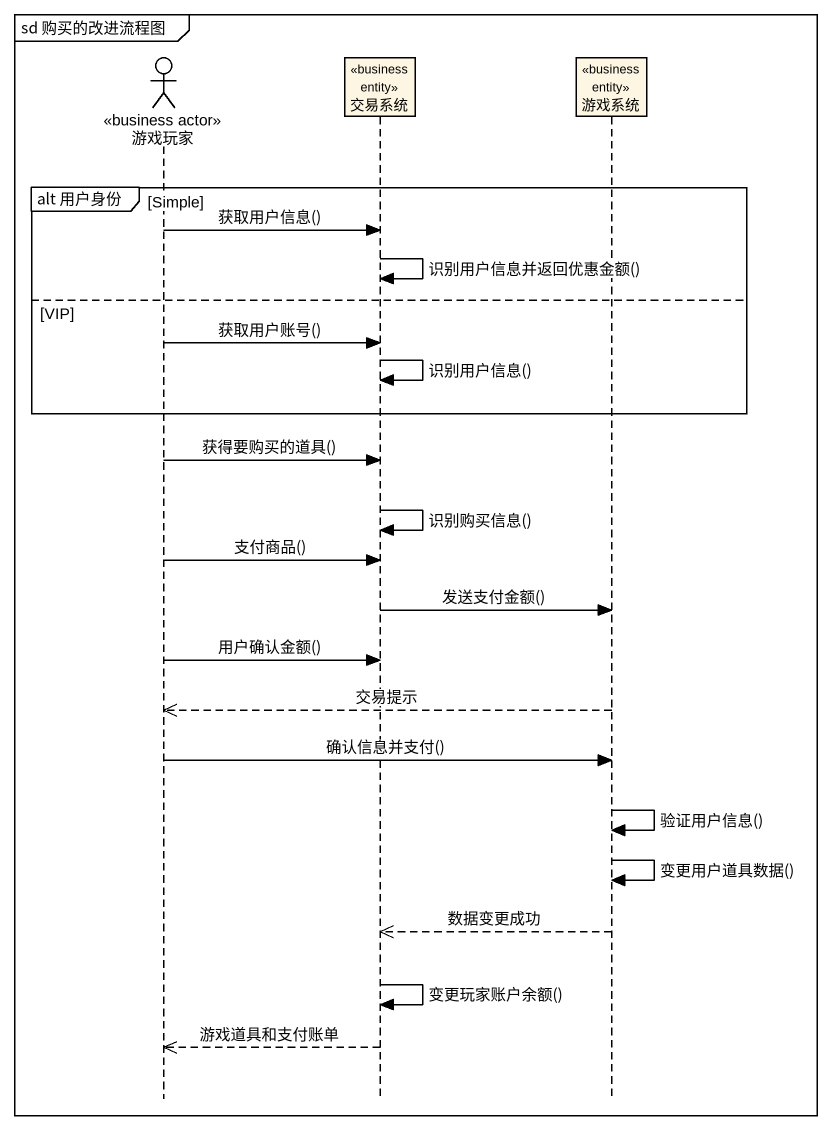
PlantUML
@startuml
mainframe sd 购买的改进流程图
hide footbox
actor 游戏玩家 <<business actor>>
participant 交易系统 <<business entity>>
participant 游戏系统 <<business entity>>

group alt 用户身份 [Simple]
  游戏玩家 -> 交易系统 : 获取用户信息()
  交易系统 -> 交易系统 : 识别用户信息并返回优惠金额()
else VIP
  游戏玩家 -> 交易系统 : 获取用户账号()
  交易系统 -> 交易系统 : 识别用户信息()
end
游戏玩家 -> 交易系统 : 获得要购买的道具()
交易系统 -> 交易系统 : 识别购买信息()
游戏玩家 -> 交易系统 : 支付商品()
交易系统 -> 游戏系统 : 发送支付金额()
游戏玩家 -> 交易系统 : 用户确认金额()
游戏系统 -->> 游戏玩家 : 交易提示
游戏玩家 -> 游戏系统 : 确认信息并支付()
游戏系统 -> 游戏系统 : 验证用户信息()
游戏系统 -> 游戏系统 : 变更用户道具数据()
游戏系统 -->> 交易系统 : 数据变更成功
交易系统 -> 交易系统 : 变更玩家账户余额()
交易系统 -->> 游戏玩家 : 游戏道具和支付账单
@enduml
